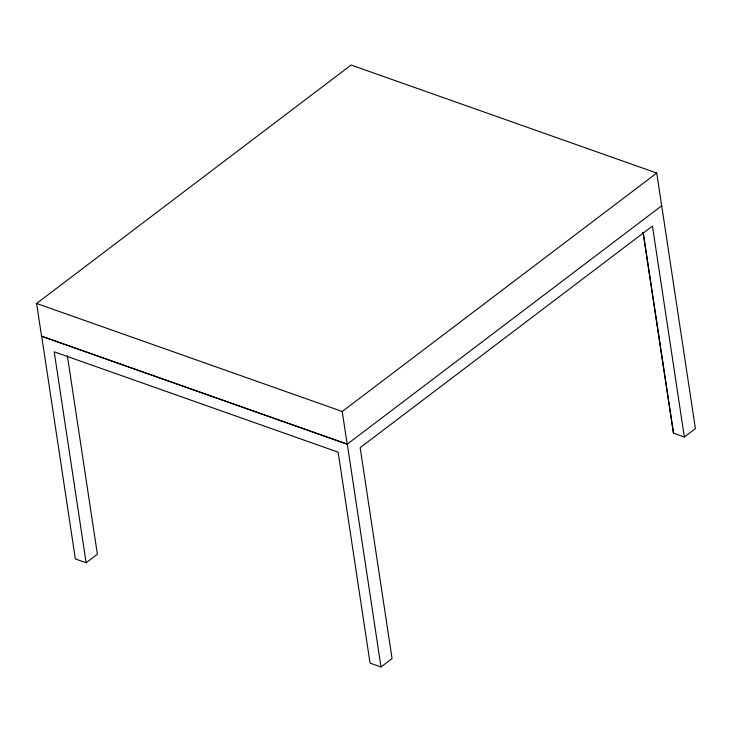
<?xml version="1.0" encoding="UTF-8"?>
<svg xmlns="http://www.w3.org/2000/svg" width="732" height="732" viewBox="0 0 732 732"><rect width="100%" height="100%" fill="white"/><g stroke="black" fill="none" stroke-linecap="round" stroke-linejoin="round"><path stroke-width="1.1" d="M661.701 205.784L347.178 444.214L41.55 336.198L36.6 303.46L351.122 65.029L656.75 173.045L695.4 428.623L684.347 437.004L673.403 433.134L643.044 232.364M41.55 336.198L347.297 444.123L380.997 666.971L370.053 663.11L338.157 452.184L54.214 351.827L86.111 562.752L75.369 558.955L41.669 336.107M86.111 562.752L97.383 554.206L67.362 355.688M36.6 303.46L342.228 411.485L656.75 173.045M380.997 666.971L392.05 658.599L360.153 447.673L652.45 226.078L684.347 437.004M643.199 232.419L673.559 433.188M342.228 411.485L347.178 444.214"/></g></svg>
